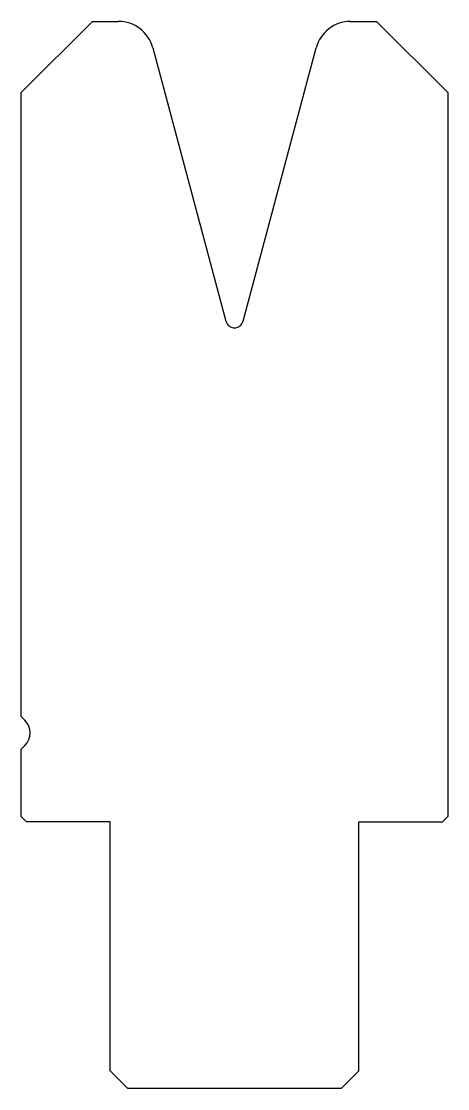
# Model space of a CAD drawing. Header units: metres. Extents: x -12 to 12, y 0 to 60.
import ezdxf

# ---------------------------------------------------------------- set-up
doc = ezdxf.new("R2010")
doc.units = ezdxf.units.M

msp = doc.modelspace()

# ---------------------------------------------------------------- linework, layer by layer
for p, q in [((-8, 60), (-12, 56)), ((-8, 60), (-6.534654, 60)), ((6.534654, 60), (8, 60)), ((12, 56), (8, 60)), ((-4.602802, 58.517638), (-0.482963, 43.142188)), ((0.482963, 43.142188), (4.602802, 58.517638)), ((-12, 20.914214), (-12, 56)), ((12, 56), (12, 15.3)), ((-12, 20.914214), (-11.792893, 20.707107)), ((-11.792893, 19.292893), (-12, 19.085786)), ((-12, 15.3), (-12, 19.085786)), ((-12, 15.3), (-11.7, 15)), ((-7, 15), (-11.7, 15)), ((-7, 1), (-7, 15)), ((7, 15), (11.7, 15)), ((7, 1), (7, 15)), ((11.7, 15), (12, 15.3)), ((-7, 1), (-6, 0)), ((6, 0), (7, 1)), ((6, 0), (-6, 0))]:
    msp.add_line(p, q)
for centre, radius, start, end in [((-6.534654, 58), 2, 15, 90), ((6.534654, 58), 2, 90, 165), ((0, 43.271598), 0.5, -165, -15), ((-12.5, 20), 1, -45, 45)]:
    msp.add_arc(centre, radius, start, end)

doc.saveas('drawing.dxf')
